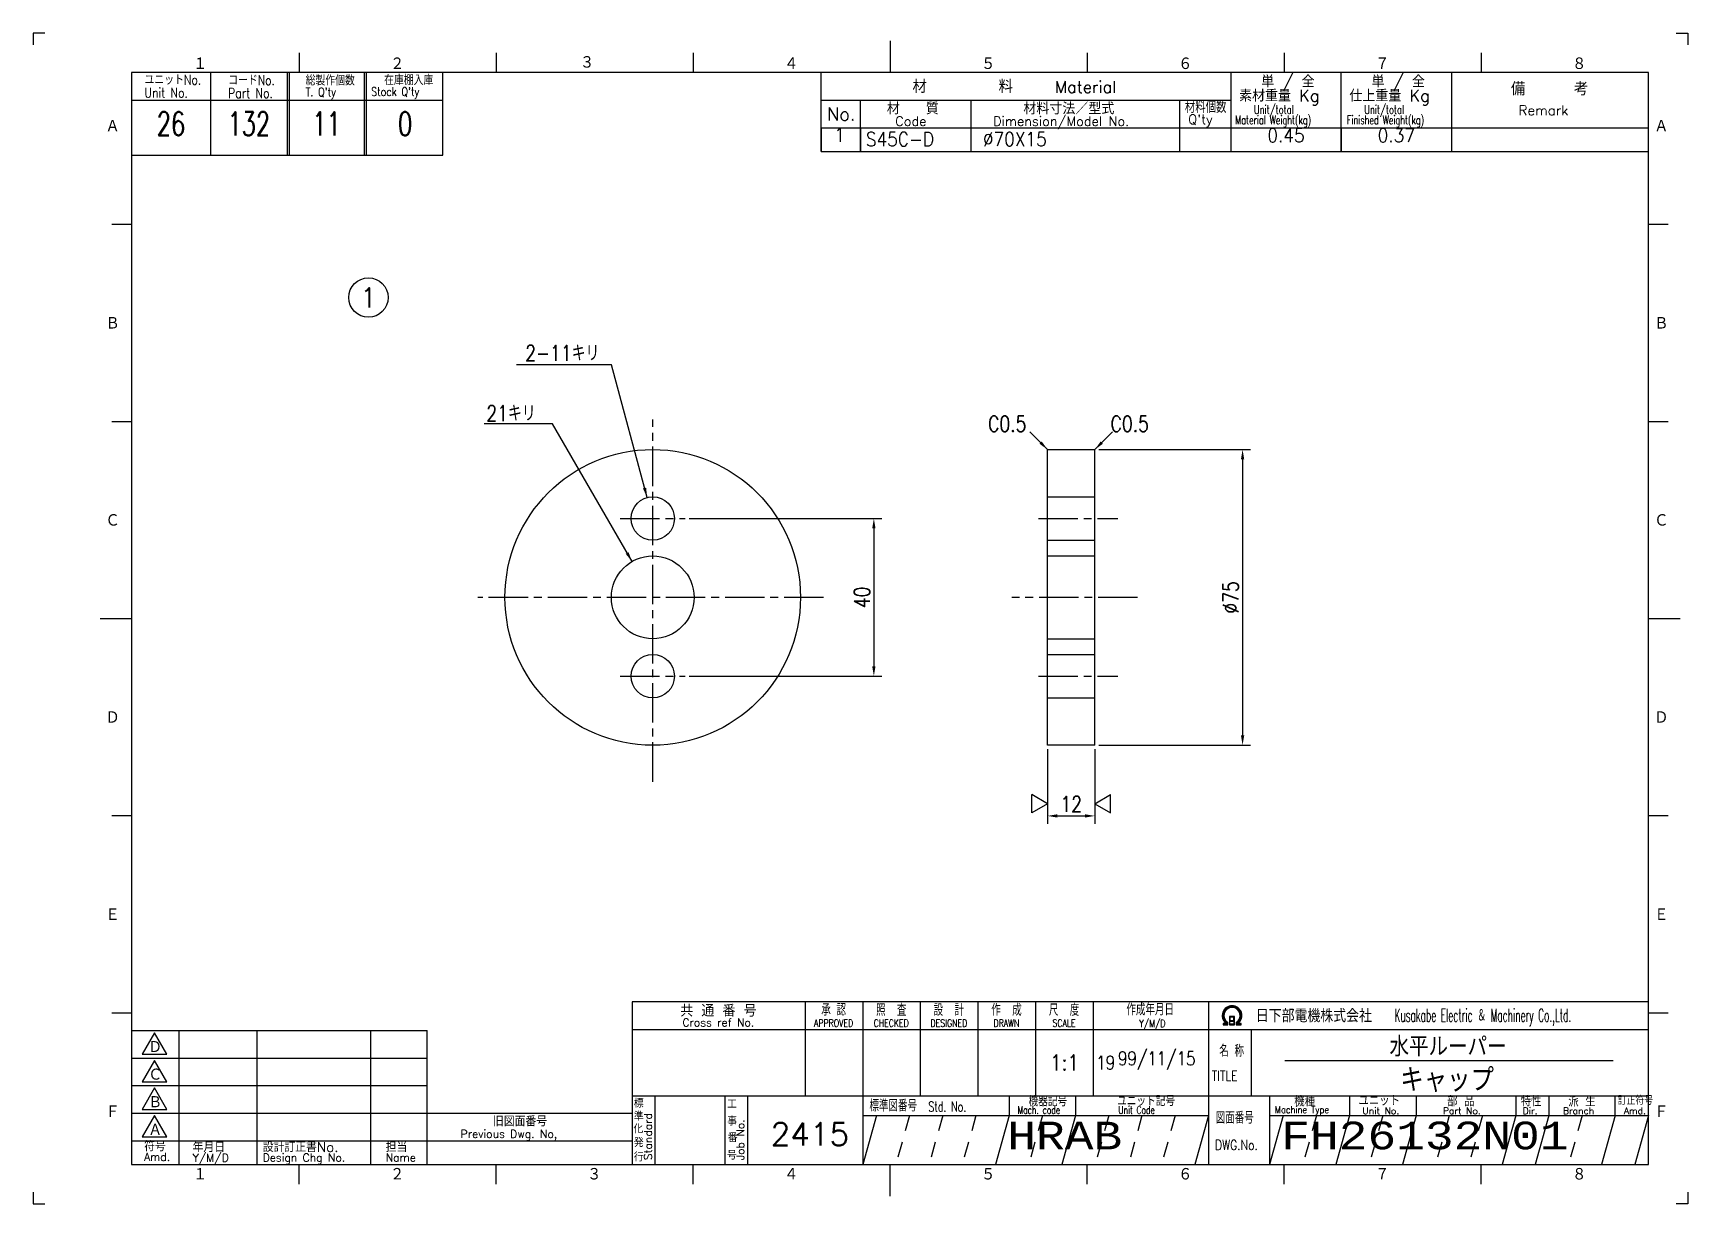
# Model space of a CAD drawing. Extents: x 0 to 420, y 0 to 297.
import ezdxf
from ezdxf.enums import TextEntityAlignment as Align

# ---------------------------------------------------------------- set-up
doc = ezdxf.new("R2010")
doc.units = 0
doc.header["$LTSCALE"] = 2
doc.linetypes.add('GEN3A', pattern=[3.5, 2, -1.5])
doc.linetypes.add('GEN7A', pattern=[7.5, 5, -0.75, 1, -0.75])
doc.layers.get('0').update_dxf_attribs({"linetype": 'CONTINUOUS'})
doc.layers.get('DEFPOINTS').update_dxf_attribs({"linetype": 'CONTINUOUS'})
for name, color, linetype in [('2', 5, 'CONTINUOUS'), ('5', 3, 'CONTINUOUS'), ('6', 2, 'CONTINUOUS'), ('7A', 4, 'GEN7A'), ('8', 1, 'CONTINUOUS'), ('RAHM2', 1, 'CONTINUOUS'), ('RAHM3', 52, 'CONTINUOUS')]:
    doc.layers.add(name, color=color, linetype=linetype)
doc.styles.add('DIMENSION', font='monotxt.shx', dxfattribs={"bigfont": 'bigfont.shx'})
doc.styles.get("Standard").update_dxf_attribs({"font": 'romans.shx', "width": 0.8, "bigfont": 'extfont.shx'})
doc.dimstyles.new('GEN-ISO', dxfattribs={"dimtxt": 4, "dimasz": 2.5, "dimexe": 2, "dimexo": 1, "dimgap": 1, "dimtad": 3, "dimdec": 3, "dimrnd": 0.001, "dimtxsty": 'STANDARD', "dimcen": 0, "dimclrt": 2, "dimazin": 3, "dimtp": 0.1, "dimtm": 0.1, "dimtfac": 0.6, "dimtdec": 3, "dimtmove": 0, "dimatfit": 3})

# ---------------------------------------------------------------- blocks, each defined once
blk = doc.blocks.new('1A3ﾌﾞﾋﾝ')
at = {"layer": 'RAHM2', "color": 5, "linetype": 'CONTINUOUS'}
for p, q in [((3, 297), (0, 297)), ((0, 297), (0, 294)), ((217.5, 295), (217.5, 287)), ((417, 297), (420, 297)), ((420, 297), (420, 294)), ((67.5, 292), (67.5, 287)), ((117.5, 292), (117.5, 287)), ((167.5, 292), (167.5, 287)), ((267.5, 292), (267.5, 287)), ((317.5, 292), (317.5, 287)), ((367.5, 292), (367.5, 287)), ((410, 287), (25, 287)), ((25, 287), (25, 10)), ((104, 266), (104, 287)), ((410, 10), (410, 287)), ((25, 266), (64.5, 266)), ((64.5, 266), (104, 266)), ((20, 248.5), (25, 248.5)), ((410, 248.5), (415, 248.5)), ((20, 198.5), (25, 198.5)), ((410, 198.5), (415, 198.5)), ((17, 148.5), (25, 148.5)), ((410, 148.5), (418, 148.5)), ((20, 98.5), (25, 98.5)), ((410, 98.5), (415, 98.5)), ((20, 48.5), (25, 48.5)), ((410, 48.5), (415, 48.5)), ((25, 10), (410, 10)), ((67.5, 5), (67.5, 10)), ((117.5, 5), (117.5, 10)), ((217.5, 2), (217.5, 10)), ((267.5, 5), (267.5, 10)), ((317.5, 5), (317.5, 10)), ((367.5, 5), (367.5, 10)), ((0, 3), (0, 0)), ((0, 0), (3, 0)), ((420, 0), (417, 0)), ((420, 3), (420, 0))]:
    blk.add_line(p, q, dxfattribs=at)
at = {"layer": 'RAHM2', "color": 7, "linetype": 'CONTINUOUS'}
for p, q in [((45, 287), (45, 266)), ((64.5, 287), (64.5, 266)), ((65, 287), (65, 266)), ((84, 287), (84, 266)), ((84.5, 287), (84.5, 266)), ((200, 267), (200, 287)), ((304, 287), (304, 267)), ((332, 267), (332, 287)), ((360, 287), (360, 267)), ((25, 280), (64.5, 280)), ((64.5, 280), (104, 280)), ((200, 280), (304, 280)), ((210, 267), (210, 280)), ((238, 280), (238, 267)), ((291, 280), (291, 267)), ((200, 273), (410, 273)), ((200, 267), (410, 267)), ((195.93, 51.26), (195.93, 27.42)), ((210.55, 51.26), (210.55, 10)), ((225.18, 51.26), (225.18, 27.42)), ((239.8, 51.26), (239.8, 27.42)), ((254.43, 51.26), (254.43, 27.42)), ((269.05, 51.26), (269.05, 27.42)), ((298.3, 51.26), (298.3, 10)), ((25, 44), (100, 44)), ((37, 44), (37, 10)), ((56.8, 44), (56.8, 10)), ((85.6, 44), (85.6, 10)), ((100, 10), (100, 44)), ((152.05, 44.26), (410, 44.26)), ((269.05, 44.26), (269.05, 27.42)), ((298.3, 44.26), (298.3, 44.26)), ((309.17, 44.26), (309.17, 27.42)), ((25, 37), (100, 37)), ((25, 30), (100, 30)), ((152.05, 27.42), (410, 27.42)), ((157.77, 27.42), (157.77, 10)), ((175.59, 27.42), (175.59, 10)), ((181.3, 27.42), (181.3, 10)), ((247.73, 27.42), (247.73, 22.42)), ((264.59, 27.42), (264.59, 22.42)), ((313.83, 27.42), (313.83, 10)), ((334.15, 27.42), (334.15, 22.42)), ((351, 27.42), (351, 22.42)), ((376.29, 27.42), (376.29, 22.42)), ((384.72, 27.42), (384.72, 22.42)), ((401.57, 22.42), (401.57, 27.42)), ((25, 23), (100, 23)), ((100, 23), (152.05, 23)), ((210.55, 22.42), (298.3, 22.42)), ((313.83, 22.42), (410, 22.42)), ((25, 16), (100, 16)), ((100, 16), (152.05, 16)), ((167.5, 5), (167.5, 10))]:
    blk.add_line(p, q, dxfattribs=at)
at = {"layer": 'RAHM2', "color": 3, "linetype": 'CONTINUOUS'}
for p, q in [((317.73, 36.35), (401.03, 36.35)), ((214.02, 22.42), (210.55, 10)), ((247.73, 22.42), (244.26, 10)), ((264.59, 22.42), (261.12, 10)), ((298.3, 22.42), (294.83, 10)), ((334.15, 22.42), (330.68, 10)), ((351, 22.42), (347.54, 10)), ((376.29, 22.42), (372.82, 10)), ((384.72, 22.42), (381.25, 10)), ((410, 22.42), (406.54, 10))]:
    blk.add_line(p, q, dxfattribs=at)
at = {"layer": 'RAHM2', "color": 3, "linetype": 'GEN3A'}
for p, q in [((222.44, 22.42), (218.98, 10)), ((230.87, 22.42), (227.41, 10)), ((239.3, 22.42), (235.84, 10)), ((256.16, 22.42), (252.69, 10)), ((273.01, 22.42), (269.55, 10)), ((281.44, 22.42), (277.98, 10)), ((289.87, 22.42), (286.41, 10)), ((325.72, 22.42), (322.25, 10)), ((342.57, 22.42), (339.11, 10)), ((359.43, 22.42), (355.97, 10)), ((367.86, 22.42), (364.39, 10)), ((393.14, 22.42), (389.68, 10))]:
    blk.add_line(p, q, dxfattribs=at)
at = {"layer": 'RAHM2', "color": 5, "linetype": 'CONTINUOUS'}
blk.add_lwpolyline([(410, 51.26), (152.05, 51.26), (152.05, 10)], dxfattribs=at)
at = {"layer": 'RAHM2', "color": 7, "linetype": 'CONTINUOUS'}
for points in [[(303.62, 47.51), (303.62, 45.4), (304.92, 45.4), (304.92, 47.51), (303.62, 47.51)], [(303.77, 47.36), (303.77, 46.53), (304.77, 46.53), (304.77, 47.36), (303.77, 47.36)], [(304.77, 46.38), (304.77, 45.55), (303.77, 45.55), (303.77, 46.38), (304.77, 46.38)], [(302.02, 45.4), (303.22, 45.4), (303.22, 46.01)], [(302.02, 45.58), (302.97, 45.58), (302.97, 45.91)], [(302.72, 45.82), (302.72, 45.75), (302.02, 45.75), (302.02, 45.4)], [(305.32, 45.98), (305.32, 45.4), (306.58, 45.4), (306.58, 45.75), (305.85, 45.75), (305.85, 45.8)], [(305.57, 45.87), (305.57, 45.58), (306.58, 45.58)]]:
    blk.add_lwpolyline(points, dxfattribs=at)
for points in [[(30.79, 43.41), (27.65, 37.97), (33.92, 37.97)], [(30.79, 36.41), (27.65, 30.97), (33.92, 30.97)], [(30.79, 29.41), (27.65, 23.97), (33.92, 23.97)], [(30.79, 22.41), (27.65, 16.97), (33.92, 16.97)]]:
    blk.add_lwpolyline(points, close=True, dxfattribs=at)
at = {"layer": 'RAHM2', "color": 3, "linetype": 'CONTINUOUS'}
for points in [[(317.29, 22.42), (313.83, 10)], [(401.57, 22.42), (401.57, 22.42), (398.11, 10)]]:
    blk.add_lwpolyline(points, dxfattribs=at)
at = {"layer": 'RAHM2', "color": 7, "linetype": 'CONTINUOUS'}
for radius, start, end in [(2.5, 308.2706, 230.8952), (2.28, 303.9949, 234.4013), (2.06, 299.8294, 238.4756)]:
    blk.add_arc((304.3, 47.76), radius, start, end, dxfattribs=at)
at = {"layer": 'RAHM2', "color": 5, "linetype": 'CONTINUOUS'}
for s, p in [('１', (40.6, 287.58)), ('２', (90.6, 287.58)), ('４', (190.6, 287.58)), ('５', (240.6, 287.58)), ('６', (290.6, 287.58)), ('７', (340.6, 287.58)), ('８', (390.6, 287.58)), ('Ａ', (18.36, 271.74)), ('Ａ', (411.44, 271.74)), ('Ｂ', (18.36, 221.74)), ('Ｂ', (411.44, 221.74)), ('Ｃ', (18.36, 171.74)), ('Ｃ', (411.44, 171.74)), ('Ｄ', (18.36, 121.74)), ('Ｄ', (411.44, 121.74)), ('Ｅ', (18.36, 71.74)), ('Ｅ', (411.44, 71.74)), ('Ｆ', (18.36, 21.74)), ('Ｆ', (411.44, 21.74)), ('１', (40.6, 5.87)), ('２', (90.6, 5.87)), ('３', (140.6, 5.87)), ('４', (190.6, 5.87)), ('５', (240.6, 5.87)), ('６', (290.6, 5.87)), ('７', (340.6, 5.87)), ('８', (390.6, 5.87))]:
    blk.add_text(s, height=3.31, dxfattribs=at).set_placement(p)
blk.add_text('３', height=3.31, dxfattribs=at).set_placement((140.6, 289.58), align=Align.MIDDLE)
at = {"layer": 'RAHM2', "color": 7, "linetype": 'CONTINUOUS'}
for s, height, width, p in [('ユニットNo.', 2.5, 0.8, (28.29, 283.92)), ('コードNo.', 2.5, 0.8, (49.52, 283.81)), ('総製作個数', 2.5, 0.8, (69.17, 283.72)), ('在庫棚入庫', 2.5, 0.8, (89.08, 283.82)), ('Unit No.', 2.5, 0.8, (28.29, 280.64)), ('Part No.', 2.5, 0.8, (49.52, 280.53)), ("T. Q'ty", 2.2, 0.8, (69.17, 280.96)), ("Stock Q'ty", 2.2, 0.8, (85.8, 281.06)), ('材料個数', 3, 0.8, (292.32, 276.75)), ('Unit/total', 2.2, 0.7, (309.86, 276.49)), ('Unit/total', 2.2, 0.7, (337.86, 276.49)), ('Material Weight(kg)', 2.2, 0.68, (305.1, 273.86)), ('Finished Weight(kg)', 2.2, 0.68, (333.46, 273.86)), ('作成年月日', 3, 0.7, (277.49, 47.82)), ('Y/M/D', 1.8, 0.8, (280.79, 44.87)), ('Kusakabe Electric ＆ Machinery Co.,Ltd.', 3.3108, 0.5, (345.56, 46.19)), ('名 称', 3, 0.7, (301.06, 37.33)), ('19', 3.5, 0.8, (269.81, 34.08)), ('TITLE', 2.5, 0.8, (299.18, 31.25)), ('標準図番号', 3, 0.7, (212.26, 23.44)), ('Std. No.', 2.5, 0.7, (227.23, 23.44)), ('機器記号', 2.5, 0.7, (252.65, 24.77)), ('ユニット記号', 2.5, 0.7, (275.14, 24.85)), ('訂正符号', 2, 0.8, (402.2, 25.16)), ('Mach. code', 2, 0.7, (249.86, 22.83)), ('Unit Code', 2, 0.7, (275.45, 22.83)), ('図面番号', 3, 0.7, (300.15, 20.37)), ('Machine Type', 1.7, 0.9, (315.15, 23.05))]:
    blk.add_text(s, height=height, dxfattribs=dict(at, width=width)).set_placement(p)
for s, height, p in [('単 / 全', 3, (311.71, 283.26)), ('単 / 全', 3, (339.71, 283.26)), ('材\u3000\u3000\u3000\u3000\u3000料', 3.311, (223.18, 281.82)), ('Material', 3, (259.34, 281.82)), ('素材重量 Kg', 3, (306.08, 279.63)), ('仕上重量 Kg', 3, (334.08, 279.63)), ('備     考', 3.311, (375.08, 281.21)), ('No.', 3.311, (201.5, 274.82)), ('材\u3000\u3000質', 3, (216.68, 276.39)), ('材料寸法／型式', 3, (251.33, 276.39)), ('Remark', 2.5, (377.03, 276.16)), ('Code', 2.4, (218.82, 273.45)), ('Dimension/Model No.', 2.4, (243.65, 273.45)), ("Q'ty", 2.4, (293.19, 273.93)), ('Ｄ', 3.2, (29.23, 38.2)), ('Ｃ', 3.2, (29.23, 31.2)), ('Ｂ', 3.2, (29.23, 24.2)), ('標', 2, (152.44, 24.43)), ('工', 2, (176.15, 24.24)), ('機種', 2.4, (320.08, 24.76)), ('ユニット', 2.4, (336.39, 24.96)), ('部 品', 2.4, (358.93, 24.79)), ('特性', 2.4, (377.55, 24.78)), ('派 生', 2.4, (389.65, 24.72)), ('旧図面番号', 2.5, (116.71, 19.69)), ('準', 2, (152.47, 21.11)), ('事', 2, (176.17, 19.92)), ('Unit No.', 1.7, (337.39, 22.76)), ('Part No.', 1.7, (357.81, 22.76)), ('Dir.', 1.7, (378.09, 22.76)), ('Branch', 1.7, (388.28, 22.76)), ('Amd.', 1.7, (403.74, 22.76)), ('Ａ', 3.2, (29.23, 17.2)), ('Previous Dwg. No,', 2, (108.5, 16.75)), ('化', 2, (152.37, 17.95)), ('番', 2, (176.31, 15.76)), ('Amd.', 2, (28.17, 10.93)), ('符号', 2.5, (28.17, 13.37)), ('Y/M/D', 2, (40.49, 10.7)), ('年月日', 2.5, (40.49, 13.14)), ('設計訂正書No.', 2.5, (58.29, 13.18)), ('Design Chg No.', 2, (58.29, 10.75)), ('担当', 2.5, (89.5, 13.18)), ('Name', 2, (89.5, 10.75)), ('行', 2, (152.46, 10.82)), ('発', 2, (152.46, 14.47)), ('号', 2, (176.11, 11.28))]:
    blk.add_text(s, height=height, dxfattribs=at).set_placement(p)
for s, height, p in [('共 通 番 号', 3, (173.93, 49.14)), ('Cross ref No.', 2, (173.93, 46.01))]:
    blk.add_text(s, height=height, dxfattribs=at).set_placement(p, align=Align.MIDDLE)
for s, height, width, p in [('承 認', 3, 0.7, (203.18, 49.35)), ('照  査', 3, 0.7, (217.8, 49.35)), ('設  計', 3, 0.7, (232.43, 49.35)), ('作  成', 3, 0.7, (247.05, 49.35)), ('尺  度', 3, 0.7, (261.67, 49.35)), ('APPROVED', 1.8, 0.8, (203.18, 45.85)), ('CHECKED', 1.8, 0.8, (217.8, 45.85)), ('DESIGNED', 1.8, 0.8, (232.43, 45.85)), ('DRAWN', 1.8, 0.8, (247.05, 45.85)), ('SCALE', 1.8, 0.8, (261.67, 45.85)), ('DWG.No.', 2.5, 0.8, (305.41, 14.96))]:
    blk.add_text(s, height=height, dxfattribs=dict(at, width=width)).set_placement(p, align=Align.MIDDLE)
at = {"layer": 'RAHM2', "color": 7, "linetype": 'CONTINUOUS', "width": 0.844147}
blk.add_text('日下部電機株式会社', height=3.311, dxfattribs=at).set_placement((310.35, 46.06), (339.79, 46.06), align=Align.FIT)
at = {"layer": 'RAHM2', "color": 7, "linetype": 'CONTINUOUS'}
for s, p in [('Standard', (157.07, 11.05)), ('Job No.', (180.5, 11.05))]:
    blk.add_text(s, height=2, rotation=90, dxfattribs=at).set_placement(p)
at = {"layer": 'RAHM2', "color": 5, "linetype": 'CONTINUOUS', "width": 0.7}
for tag, p in [('HEADER3', (35, 274.01)), ('HEADER4', (54.75, 274)), ('HEADER15', (74.49, 274)), ('HEADER16', (94.43, 274))]:
    blk.add_attdef(tag, text='', height=6, dxfattribs=at).set_placement(p, align=Align.MIDDLE)
at = {"layer": 'RAHM2', "color": 7, "linetype": 'CONTINUOUS'}
blk.add_attdef('HEADER5', text='', height=2.5, dxfattribs=at).set_placement((63.69, 267.1), align=Align.BOTTOM_RIGHT)
for tag, height, width, p in [('HEADER1', 5, 0.9, (359.12, 40.15)), ('GEN-TITLE-SCA', 4, 0.85, (261.79, 35.85)), ('HEADER2', 6, 0.9, (358.89, 31.68)), ('HEADER11', 3.2, 0.63, (46.91, 19.38)), ('HEADER9', 3.33, 0.8, (71.4, 19.2)), ('HEADER10', 3.5, 0.8, (92.57, 19.22)), ('HEADER14', 3.31, 0.8, (126.54, 12.82))]:
    blk.add_attdef(tag, text='', height=height, dxfattribs=dict(at, width=width)).set_placement(p, align=Align.MIDDLE)
blk.add_attdef('HEADER7', text='', height=5, dxfattribs=at).set_placement((174.38, 35.8), align=Align.MIDDLE)
at = {"layer": 'RAHM2', "color": 7, "linetype": 'CONTINUOUS', "width": 0.8}
blk.add_attdef('GEN-TITLE-DAT', text='', height=3.5, dxfattribs=at).set_placement((275.35, 34.1), align=Align.BOTTOM_LEFT)
at = {"layer": 'RAHM2', "color": 5, "linetype": 'CONTINUOUS'}
blk.add_attdef('HEADER6', text='', height=5.8, dxfattribs=at).set_placement((207.09, 13.03), align=Align.BOTTOM_RIGHT)
at = {"layer": 'RAHM2', "color": 5, "linetype": 'CONTINUOUS', "style": 'DIMENSION', "width": 1.2}
for tag, p in [('HEADER13', (213.56, 11.75)), ('HEADER12', (247.26, 11.72)), ('GEN-TITLE-DWG', (316.79, 11.74))]:
    blk.add_attdef(tag, text='', height=7.02, dxfattribs=at).set_placement(p, align=Align.BOTTOM_LEFT)
blk.add_attdef('HEADER8', text='', height=7.02, dxfattribs=at).set_placement((406.69, 11.71), align=Align.BOTTOM_RIGHT)
blk = doc.blocks.new('*D22')
at = {"color": 0, "linetype": 'BYBLOCK'}
for p, q in [((246.12, 121.91), (246.12, 102.98)), ((258.12, 121.91), (258.12, 102.98)), ((248.62, 104.98), (255.62, 104.98))]:
    blk.add_line(p, q, dxfattribs=at)
for points in [[(248.62, 105.4), (248.62, 104.56), (246.12, 104.98)], [(255.62, 105.4), (255.62, 104.56), (258.12, 104.98)]]:
    blk.add_solid(points, dxfattribs=at)
at = {"layer": 'DEFPOINTS', "color": 0, "linetype": 'BYBLOCK'}
for p in [(246.12, 122.91), (258.12, 122.91), (258.12, 104.98)]:
    blk.add_point(p, dxfattribs=at)
at = {"color": 2, "linetype": 'BYBLOCK', "insert": (252.12, 107.98), "char_height": 4, "attachment_point": 5}
blk.add_mtext('12', dxfattribs=at)
blk = doc.blocks.new('*D23')
at = {"color": 0, "linetype": 'BYBLOCK'}
for p, q in [((259.12, 197.91), (297.62, 197.91)), ((295.62, 195.41), (295.62, 125.41)), ((259.12, 122.91), (297.62, 122.91))]:
    blk.add_line(p, q, dxfattribs=at)
for points in [[(295.2, 195.41), (296.04, 195.41), (295.62, 197.91)], [(295.2, 125.41), (296.04, 125.41), (295.62, 122.91)]]:
    blk.add_solid(points, dxfattribs=at)
at = {"layer": 'DEFPOINTS', "color": 0, "linetype": 'BYBLOCK'}
for p in [(258.12, 197.91), (258.12, 122.91), (295.62, 122.91)]:
    blk.add_point(p, dxfattribs=at)
at = {"color": 2, "linetype": 'BYBLOCK', "insert": (292.62, 160.41), "char_height": 4, "attachment_point": 5, "rotation": 90}
blk.add_mtext('∅75', dxfattribs=at)
blk = doc.blocks.new('*D24')
at = {"color": 0, "linetype": 'BYBLOCK'}
for p, q in [((155.16, 180.41), (204.03, 180.41)), ((202.03, 177.91), (202.03, 142.91)), ((155.16, 140.41), (204.03, 140.41))]:
    blk.add_line(p, q, dxfattribs=at)
for points in [[(201.62, 177.91), (202.45, 177.91), (202.03, 180.41)], [(201.62, 142.91), (202.45, 142.91), (202.03, 140.41)]]:
    blk.add_solid(points, dxfattribs=at)
at = {"layer": 'DEFPOINTS', "color": 0, "linetype": 'BYBLOCK'}
for p in [(154.16, 180.41), (154.16, 140.41), (202.03, 140.41)]:
    blk.add_point(p, dxfattribs=at)
at = {"color": 2, "linetype": 'BYBLOCK', "insert": (199.03, 160.41), "char_height": 4, "attachment_point": 5, "rotation": 90}
blk.add_mtext('40', dxfattribs=at)
blk = doc.blocks.new('STDBUHIN')
at = {"color": 7}
for p, q in [((0, 0), (0, -6)), ((10, 0), (10, -6)), ((38, 0), (38, -6)), ((91, 0), (91, -6)), ((104, 0), (104, -6)), ((132, 0), (132, -6)), ((160, 0), (160, -6)), ((0, -6), (210, -6))]:
    blk.add_line(p, q, dxfattribs=at)
at = {"layer": 'RAHM3', "color": 7, "width": 0.9}
for tag, p in [('1GENST', (4.710911, -4.609434)), ('4GENST', (96.434633, -4.658422)), ('5GENST', (118, -4.729)), ('6GENST', (146, -4.729))]:
    blk.add_attdef(tag, text='', height=3.5, dxfattribs=at).set_placement(p, align=Align.BOTTOM_CENTER)
at = {"layer": 'RAHM3', "color": 7}
for tag, p, width in [('2GENST', (11.373533, -4.658422), 0.8), ('3GENST', (41.070972, -4.658422), 0.8), ('7GENST', (162.759538, -4.671383), 0.9)]:
    blk.add_attdef(tag, p, '', height=3.5, dxfattribs=dict(at, width=width))
blk = doc.blocks.new('GENBALLOON1')
blk.add_circle((0, 0), 5)
at = {"color": 7, "flags": 1}
for tag, p in [('5GENINF', (6.43, 0.96)), ('6GENINF', (6.43, 0.63)), ('7GENINF', (6.43, 0.3)), ('8GENINF', (6.43, -0.04)), ('9GENINF', (6.43, -0.37)), ('3GENINF', (6.43, -2.34)), ('4GENINF', (6.43, -2.67)), ('10GENINF', (6.43, -0.7)), ('11GENINF', (6.43, -1)), ('12GENINF', (6.43, -1.34)), ('13GENINF', (6.43, -1.67)), ('14GENINF', (6.43, -2)), ('15GENINF', (6.43, -3)), ('16GENINF', (6.43, -3.34)), ('17GENINF', (6.43, -3.7)), ('18GENINF', (6.43, -4.04)), ('19GENINF', (6.43, -4.37)), ('20GENINF', (6.43, -4.7)), ('21GENINF', (6.43, -5.04)), ('22GENINF', (6.43, -5.37))]:
    blk.add_attdef(tag, p, '', height=0.2, dxfattribs=at)

msp = doc.modelspace()

# ---------------------------------------------------------------- linework, layer by layer
at = {"layer": '2'}
for p, q in [((257.4759, 191.3564), (269.4759, 191.3564)), ((257.4759, 116.3564), (257.4759, 191.3564)), ((269.4759, 116.3564), (269.4759, 191.3564)), ((257.4759, 179.3564), (269.4759, 179.3564)), ((257.4759, 168.3564), (269.4759, 168.3564)), ((257.4759, 164.3564), (269.4759, 164.3564)), ((257.4759, 143.3564), (269.4759, 143.3564)), ((257.4759, 139.3564), (269.4759, 139.3564)), ((257.4759, 128.3564), (269.4759, 128.3564)), ((269.4759, 116.3564), (257.4759, 116.3564))]:
    msp.add_line(p, q, dxfattribs=at)
for centre, radius in [((157.2637, 153.8564), 37.5), ((157.2637, 173.8564), 5.5), ((157.2637, 153.8564), 10.5), ((157.2637, 133.8564), 5.5)]:
    msp.add_circle(centre, radius, dxfattribs=at)
at = {"layer": '7A'}
for p, q in [((157.2637, 107.0957), (157.2637, 198.9461)), ((149.021, 173.8564), (165.5124, 173.8564)), ((255.1644, 173.8564), (275.2736, 173.8564)), ((200.6139, 153.8564), (112.8738, 153.8564)), ((280.3266, 153.8564), (248.4452, 153.8564)), ((149.021, 133.8564), (165.5124, 133.8564)), ((255.1644, 133.8564), (275.2736, 133.8564))]:
    msp.add_line(p, q, dxfattribs=at)
at = {"layer": '8'}
for p, q in [((253.4759, 99.1998), (253.4759, 103.8186)), ((257.4759, 101.5092), (253.4759, 103.8186)), ((257.4759, 101.5092), (253.4759, 99.1998)), ((269.4759, 101.5092), (273.4759, 103.8186)), ((269.4759, 101.5092), (273.4759, 99.1998)), ((273.4759, 99.1998), (273.4759, 103.8186))]:
    msp.add_line(p, q, dxfattribs=at)

# ---------------------------------------------------------------- block references
at = {"layer": '2'}
msp.add_blockref('1A3ﾌﾞﾋﾝ', (0, 0), dxfattribs=at).add_auto_attribs({'GEN-TITLE-DWG': 'FH26132N01', 'GEN-TITLE-DAT': '99/11/15', 'GEN-TITLE-SCA': '1:1', 'HEADER1': '水平ルーパー', 'HEADER2': 'キャップ', 'HEADER3': '26', 'HEADER4': '132', 'HEADER6': '2415', 'HEADER12': 'HRAB', 'HEADER15': '11', 'HEADER16': '0'})
at = {"layer": '5'}
ref = msp.add_blockref('GENBALLOON1', (85.0963, 229.9248), dxfattribs=at)
ref.add_attrib('REF_NO', '1', dxfattribs={"color": 7, "height": 5, "width": 0.9}).set_placement((85.0963, 229.9248), align=Align.MIDDLE_CENTER)
at = {"layer": 'RAHM2'}
ref = msp.add_blockref('STDBUHIN', (200, 273), dxfattribs=at)
ref.add_attrib('1GENST', '1', dxfattribs={"layer": 'RAHM3', "color": 7, "height": 3.5, "width": 0.9}).set_placement((204.711, 268.3906), align=Align.BOTTOM_CENTER)
ref.add_attrib('2GENST', 'S45C-D', (211.3736, 268.3416), dxfattribs={"layer": 'RAHM3', "color": 7, "height": 3.5, "width": 0.9})
ref.add_attrib('3GENST', '%%c70X15', (241.071, 268.3416), dxfattribs={"layer": 'RAHM3', "color": 7, "height": 3.5, "width": 0.9})
ref.add_attrib('5GENST', '0.45', dxfattribs={"layer": 'RAHM3', "color": 7, "height": 3.5, "width": 0.9}).set_placement((318, 268.271), align=Align.BOTTOM_CENTER)
ref.add_attrib('6GENST', '0.37', dxfattribs={"layer": 'RAHM3', "color": 7, "height": 3.5, "width": 0.9}).set_placement((346, 268.271), align=Align.BOTTOM_CENTER)

# ---------------------------------------------------------------- texts
at = {"layer": '6', "width": 0.8}
for s, p in [('2-11キリ', (124.8956, 213.8267)), ('21キリ', (115.035, 198.5562)), ('C0.5', (242.3742, 195.8868)), ('C0.5', (273.4612, 195.8868))]:
    msp.add_text(s, height=4, dxfattribs=at).set_placement(p)

# ---------------------------------------------------------------- dimensions: what is measured, and where the dimension line sits
at = {"layer": '5'}
dim = msp.add_linear_dim(base=(306.9786, 116.3564), p1=(269.4759, 191.3564), p2=(269.4759, 116.3564), angle=90, text='%%c<>', dimstyle='GEN-ISO', dxfattribs=at)
dim.commit()
dim.dimension.update_dxf_attribs({"geometry": '*D23', "text_midpoint": (303.9786, 153.8564), "insert": (11.3571, -6.557)})
dim = msp.add_linear_dim(base=(213.3911, 133.8564), p1=(165.5124, 173.8564), p2=(165.5124, 133.8564), angle=90, dimstyle='GEN-ISO', dxfattribs=at)
dim.commit()
dim.dimension.update_dxf_attribs({"geometry": '*D24', "text_midpoint": (210.3911, 153.8564), "insert": (11.3571, -6.557)})
dim = msp.add_linear_dim(base=(269.4759, 98.4245), p1=(257.4759, 116.3564), p2=(269.4759, 116.3564), dimstyle='GEN-ISO', dxfattribs=at)
dim.commit()
dim.dimension.update_dxf_attribs({"geometry": '*D22', "text_midpoint": (263.4759, 101.4245), "insert": (11.3571, -6.557)})

# ---------------------------------------------------------------- leaders
for points in [[(155.8402, 179.169), (146.8206, 212.8306), (122.6495, 212.8306)], [(152.0137, 162.9497), (131.8295, 197.9098), (114.471, 197.9098)], [(257.4759, 191.3564), (252.974, 195.8582)], [(269.4759, 191.3564), (273.9768, 195.8573)]]:
    msp.add_leader(points, dimstyle='GEN-ISO', dxfattribs=at)

doc.saveas('drawing.dxf')
